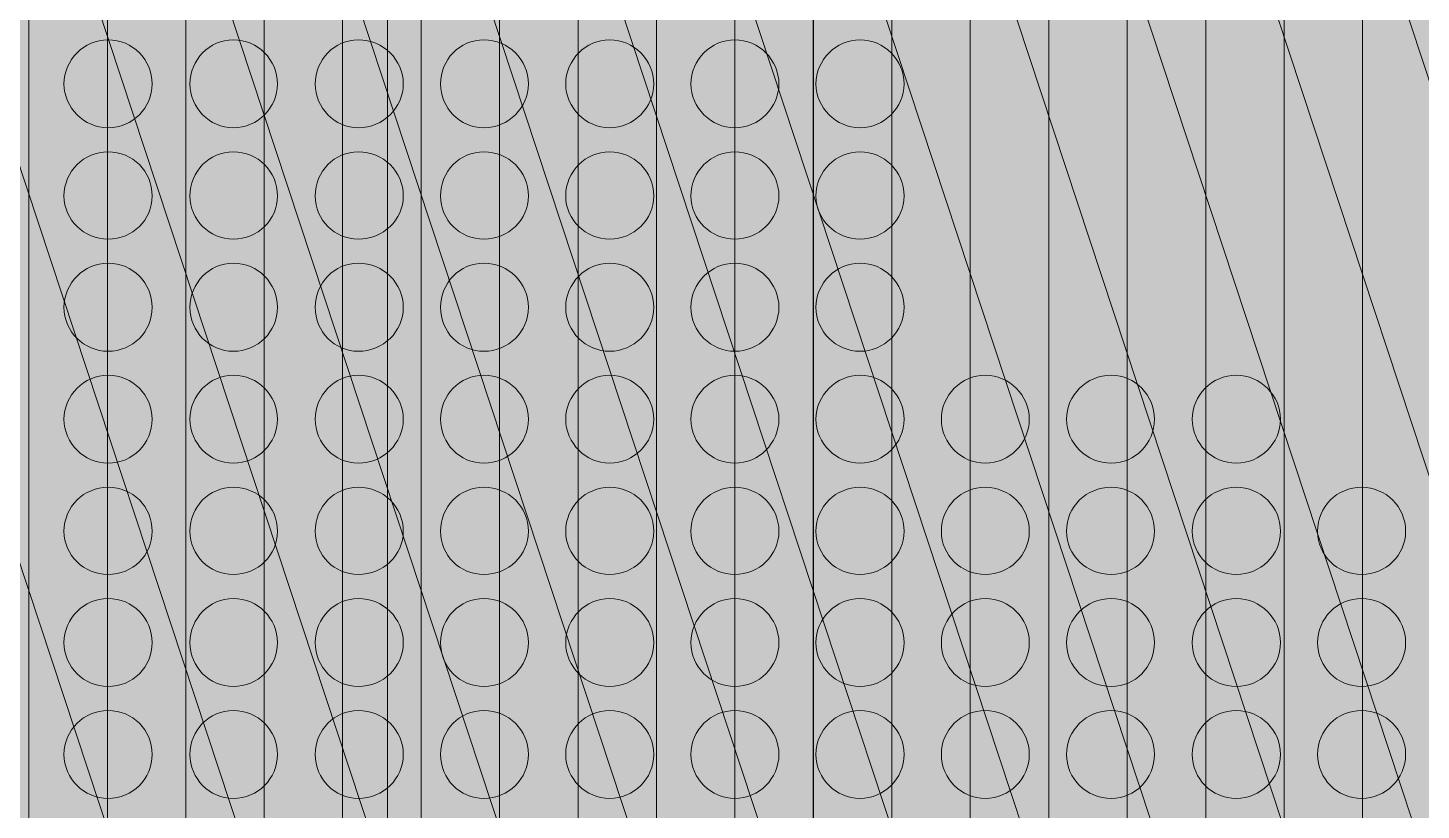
# Model space of a CAD drawing. Header units: inches. Extents: x 243 to 900, y -519 to -86.
# Drawn here: x 545.41 to 572.91, y -255.04 to -239.6 of the extents above; entities that cross this region are included whole.
import ezdxf

# ---------------------------------------------------------------- set-up
doc = ezdxf.new("R2010")
doc.units = ezdxf.units.IN
doc.header["$MEASUREMENT"] = 0
doc.layers.add('Layer 1', color=7, linetype='Continuous')

# ---------------------------------------------------------------- blocks, each defined once
blk = doc.blocks.new('block 3')
at = {"layer": 'Layer 1', "lineweight": 0}
blk.add_open_spline([(898.138, -484.267), (898.138, -494.991), (889.368, -503.763), (878.645, -503.763), (878.645, -503.763), (266.12, -503.763), (266.12, -503.763), (255.397, -503.763), (246.624, -494.991), (246.624, -484.267), (246.624, -484.267), (246.624, -108.507), (246.624, -108.507), (246.624, -97.783), (255.397, -89.011), (266.12, -89.011), (266.12, -89.011), (878.645, -89.011), (878.645, -89.011), (889.368, -89.011), (898.138, -97.783), (898.138, -108.507), (898.138, -108.507), (898.138, -484.267), (898.138, -484.267)], degree=3, knots=[0, 0, 0, 0, 1, 1, 1, 2, 2, 2, 3, 3, 3, 4, 4, 4, 5, 5, 5, 6, 6, 6, 7, 7, 7, 8, 8, 8, 8], dxfattribs=at)
blk = doc.blocks.new('block 2')
at = {"layer": 'Layer 1'}
blk.add_blockref('block 3', (0, 0), dxfattribs=at)
blk = doc.blocks.new('block 51')
at = {"layer": 'Layer 1', "lineweight": 0}
for points in [[(547.862, -240.703), (547.862, -241.174), (547.479, -241.569), (546.989, -241.569), (546.519, -241.569), (546.12, -241.174), (546.12, -240.703), (546.12, -240.228), (546.519, -239.831), (546.989, -239.831), (547.479, -239.831), (547.862, -240.228), (547.862, -240.703)], [(550.334, -240.703), (550.334, -241.174), (549.953, -241.569), (549.461, -241.569), (548.991, -241.569), (548.607, -241.174), (548.607, -240.703), (548.607, -240.228), (548.991, -239.831), (549.461, -239.831), (549.953, -239.831), (550.334, -240.228), (550.334, -240.703)], [(552.819, -240.703), (552.819, -241.174), (552.422, -241.569), (551.933, -241.569), (551.463, -241.569), (551.079, -241.174), (551.079, -240.703), (551.079, -240.228), (551.463, -239.831), (551.933, -239.831), (552.422, -239.831), (552.819, -240.228), (552.819, -240.703)], [(555.291, -240.703), (555.291, -241.174), (554.894, -241.569), (554.411, -241.569), (553.932, -241.569), (553.554, -241.174), (553.554, -240.703), (553.554, -240.228), (553.932, -239.831), (554.411, -239.831), (554.894, -239.831), (555.291, -240.228), (555.291, -240.703)], [(557.766, -240.703), (557.766, -241.174), (557.369, -241.569), (556.893, -241.569), (556.423, -241.569), (556.026, -241.174), (556.026, -240.703), (556.026, -240.228), (556.423, -239.831), (556.893, -239.831), (557.369, -239.831), (557.766, -240.228), (557.766, -240.703)], [(560.235, -240.703), (560.235, -241.174), (559.841, -241.569), (559.365, -241.569), (558.892, -241.569), (558.498, -241.174), (558.498, -240.703), (558.498, -240.228), (558.892, -239.831), (559.365, -239.831), (559.841, -239.831), (560.235, -240.228), (560.235, -240.703)], [(562.707, -240.703), (562.707, -241.174), (562.311, -241.569), (561.837, -241.569), (561.364, -241.569), (560.967, -241.174), (560.967, -240.703), (560.967, -240.228), (561.364, -239.831), (561.837, -239.831), (562.311, -239.831), (562.707, -240.228), (562.707, -240.703)]]:
    blk.add_open_spline(points, degree=3, knots=[0, 0, 0, 0, 1, 1, 1, 2, 2, 2, 3, 3, 3, 4, 4, 4, 4], dxfattribs=at)
blk = doc.blocks.new('block 52')
at = {"layer": 'Layer 1', "lineweight": 0}
for points in [[(547.862, -242.916), (547.862, -243.388), (547.479, -243.769), (546.989, -243.769), (546.519, -243.769), (546.12, -243.388), (546.12, -242.916), (546.12, -242.426), (546.519, -242.046), (546.989, -242.046), (547.479, -242.046), (547.862, -242.426), (547.862, -242.916)], [(550.334, -242.916), (550.334, -243.388), (549.953, -243.769), (549.461, -243.769), (548.991, -243.769), (548.607, -243.388), (548.607, -242.916), (548.607, -242.426), (548.991, -242.046), (549.461, -242.046), (549.953, -242.046), (550.334, -242.426), (550.334, -242.916)], [(552.819, -242.916), (552.819, -243.388), (552.422, -243.769), (551.933, -243.769), (551.463, -243.769), (551.079, -243.388), (551.079, -242.916), (551.079, -242.426), (551.463, -242.046), (551.933, -242.046), (552.422, -242.046), (552.819, -242.426), (552.819, -242.916)], [(555.291, -242.916), (555.291, -243.388), (554.894, -243.769), (554.411, -243.769), (553.932, -243.769), (553.554, -243.388), (553.554, -242.916), (553.554, -242.426), (553.932, -242.046), (554.411, -242.046), (554.894, -242.046), (555.291, -242.426), (555.291, -242.916)], [(557.766, -242.916), (557.766, -243.388), (557.369, -243.769), (556.893, -243.769), (556.423, -243.769), (556.026, -243.388), (556.026, -242.916), (556.026, -242.426), (556.423, -242.046), (556.893, -242.046), (557.369, -242.046), (557.766, -242.426), (557.766, -242.916)], [(560.235, -242.916), (560.235, -243.388), (559.841, -243.769), (559.365, -243.769), (558.892, -243.769), (558.498, -243.388), (558.498, -242.916), (558.498, -242.426), (558.892, -242.046), (559.365, -242.046), (559.841, -242.046), (560.235, -242.426), (560.235, -242.916)], [(562.707, -242.916), (562.707, -243.388), (562.311, -243.769), (561.837, -243.769), (561.364, -243.769), (560.967, -243.388), (560.967, -242.916), (560.967, -242.426), (561.364, -242.046), (561.837, -242.046), (562.311, -242.046), (562.707, -242.426), (562.707, -242.916)]]:
    blk.add_open_spline(points, degree=3, knots=[0, 0, 0, 0, 1, 1, 1, 2, 2, 2, 3, 3, 3, 4, 4, 4, 4], dxfattribs=at)
blk = doc.blocks.new('block 53')
at = {"layer": 'Layer 1', "lineweight": 0}
for points in [[(547.862, -245.111), (547.862, -245.6), (547.479, -245.982), (546.989, -245.982), (546.519, -245.982), (546.12, -245.6), (546.12, -245.111), (546.12, -244.64), (546.519, -244.242), (546.989, -244.242), (547.479, -244.242), (547.862, -244.64), (547.862, -245.111)], [(550.334, -245.111), (550.334, -245.6), (549.953, -245.982), (549.461, -245.982), (548.991, -245.982), (548.607, -245.6), (548.607, -245.111), (548.607, -244.64), (548.991, -244.242), (549.461, -244.242), (549.953, -244.242), (550.334, -244.64), (550.334, -245.111)], [(552.819, -245.111), (552.819, -245.6), (552.422, -245.982), (551.933, -245.982), (551.463, -245.982), (551.079, -245.6), (551.079, -245.111), (551.079, -244.64), (551.463, -244.242), (551.933, -244.242), (552.422, -244.242), (552.819, -244.64), (552.819, -245.111)], [(555.291, -245.111), (555.291, -245.6), (554.894, -245.982), (554.411, -245.982), (553.932, -245.982), (553.554, -245.6), (553.554, -245.111), (553.554, -244.64), (553.932, -244.242), (554.411, -244.242), (554.894, -244.242), (555.291, -244.64), (555.291, -245.111)], [(557.766, -245.111), (557.766, -245.6), (557.369, -245.982), (556.893, -245.982), (556.423, -245.982), (556.026, -245.6), (556.026, -245.111), (556.026, -244.64), (556.423, -244.242), (556.893, -244.242), (557.369, -244.242), (557.766, -244.64), (557.766, -245.111)], [(560.235, -245.111), (560.235, -245.6), (559.841, -245.982), (559.365, -245.982), (558.892, -245.982), (558.498, -245.6), (558.498, -245.111), (558.498, -244.64), (558.892, -244.242), (559.365, -244.242), (559.841, -244.242), (560.235, -244.64), (560.235, -245.111)], [(562.707, -245.111), (562.707, -245.6), (562.311, -245.982), (561.837, -245.982), (561.364, -245.982), (560.967, -245.6), (560.967, -245.111), (560.967, -244.64), (561.364, -244.242), (561.837, -244.242), (562.311, -244.242), (562.707, -244.64), (562.707, -245.111)]]:
    blk.add_open_spline(points, degree=3, knots=[0, 0, 0, 0, 1, 1, 1, 2, 2, 2, 3, 3, 3, 4, 4, 4, 4], dxfattribs=at)
blk = doc.blocks.new('block 54')
at = {"layer": 'Layer 1', "lineweight": 0}
for points in [[(547.862, -247.325), (547.862, -247.797), (547.479, -248.193), (546.989, -248.193), (546.519, -248.193), (546.12, -247.797), (546.12, -247.325), (546.12, -246.852), (546.519, -246.455), (546.989, -246.455), (547.479, -246.455), (547.862, -246.852), (547.862, -247.325)], [(550.334, -247.325), (550.334, -247.797), (549.953, -248.193), (549.461, -248.193), (548.991, -248.193), (548.607, -247.797), (548.607, -247.325), (548.607, -246.852), (548.991, -246.455), (549.461, -246.455), (549.953, -246.455), (550.334, -246.852), (550.334, -247.325)], [(552.819, -247.325), (552.819, -247.797), (552.422, -248.193), (551.933, -248.193), (551.463, -248.193), (551.079, -247.797), (551.079, -247.325), (551.079, -246.852), (551.463, -246.455), (551.933, -246.455), (552.422, -246.455), (552.819, -246.852), (552.819, -247.325)], [(555.291, -247.325), (555.291, -247.797), (554.894, -248.193), (554.411, -248.193), (553.932, -248.193), (553.554, -247.797), (553.554, -247.325), (553.554, -246.852), (553.932, -246.455), (554.411, -246.455), (554.894, -246.455), (555.291, -246.852), (555.291, -247.325)], [(557.766, -247.325), (557.766, -247.797), (557.369, -248.193), (556.893, -248.193), (556.423, -248.193), (556.026, -247.797), (556.026, -247.325), (556.026, -246.852), (556.423, -246.455), (556.893, -246.455), (557.369, -246.455), (557.766, -246.852), (557.766, -247.325)], [(560.235, -247.325), (560.235, -247.797), (559.841, -248.193), (559.365, -248.193), (558.892, -248.193), (558.498, -247.797), (558.498, -247.325), (558.498, -246.852), (558.892, -246.455), (559.365, -246.455), (559.841, -246.455), (560.235, -246.852), (560.235, -247.325)], [(562.707, -247.325), (562.707, -247.797), (562.311, -248.193), (561.837, -248.193), (561.364, -248.193), (560.967, -247.797), (560.967, -247.325), (560.967, -246.852), (561.364, -246.455), (561.837, -246.455), (562.311, -246.455), (562.707, -246.852), (562.707, -247.325)], [(565.179, -247.325), (565.179, -247.797), (564.785, -248.193), (564.309, -248.193), (563.836, -248.193), (563.442, -247.797), (563.442, -247.325), (563.442, -246.852), (563.836, -246.455), (564.309, -246.455), (564.785, -246.455), (565.179, -246.852), (565.179, -247.325)], [(567.651, -247.325), (567.651, -247.797), (567.27, -248.193), (566.797, -248.193), (566.311, -248.193), (565.912, -247.797), (565.912, -247.325), (565.912, -246.852), (566.311, -246.455), (566.797, -246.455), (567.27, -246.455), (567.651, -246.852), (567.651, -247.325)], [(570.139, -247.325), (570.139, -247.797), (569.74, -248.193), (569.269, -248.193), (568.777, -248.193), (568.397, -247.797), (568.397, -247.325), (568.397, -246.852), (568.777, -246.455), (569.269, -246.455), (569.74, -246.455), (570.139, -246.852), (570.139, -247.325)]]:
    blk.add_open_spline(points, degree=3, knots=[0, 0, 0, 0, 1, 1, 1, 2, 2, 2, 3, 3, 3, 4, 4, 4, 4], dxfattribs=at)
blk = doc.blocks.new('block 55')
at = {"layer": 'Layer 1', "lineweight": 0}
for points in [[(547.862, -249.538), (547.862, -250.011), (547.479, -250.392), (546.989, -250.392), (546.519, -250.392), (546.12, -250.011), (546.12, -249.538), (546.12, -249.047), (546.519, -248.669), (546.989, -248.669), (547.479, -248.669), (547.862, -249.047), (547.862, -249.538)], [(550.334, -249.538), (550.334, -250.011), (549.953, -250.392), (549.461, -250.392), (548.991, -250.392), (548.607, -250.011), (548.607, -249.538), (548.607, -249.047), (548.991, -248.669), (549.461, -248.669), (549.953, -248.669), (550.334, -249.047), (550.334, -249.538)], [(552.819, -249.538), (552.819, -250.011), (552.422, -250.392), (551.933, -250.392), (551.463, -250.392), (551.079, -250.011), (551.079, -249.538), (551.079, -249.047), (551.463, -248.669), (551.933, -248.669), (552.422, -248.669), (552.819, -249.047), (552.819, -249.538)], [(555.291, -249.538), (555.291, -250.011), (554.894, -250.392), (554.411, -250.392), (553.932, -250.392), (553.554, -250.011), (553.554, -249.538), (553.554, -249.047), (553.932, -248.669), (554.411, -248.669), (554.894, -248.669), (555.291, -249.047), (555.291, -249.538)], [(557.766, -249.538), (557.766, -250.011), (557.369, -250.392), (556.893, -250.392), (556.423, -250.392), (556.026, -250.011), (556.026, -249.538), (556.026, -249.047), (556.423, -248.669), (556.893, -248.669), (557.369, -248.669), (557.766, -249.047), (557.766, -249.538)], [(560.235, -249.538), (560.235, -250.011), (559.841, -250.392), (559.365, -250.392), (558.892, -250.392), (558.498, -250.011), (558.498, -249.538), (558.498, -249.047), (558.892, -248.669), (559.365, -248.669), (559.841, -248.669), (560.235, -249.047), (560.235, -249.538)], [(562.707, -249.538), (562.707, -250.011), (562.311, -250.392), (561.837, -250.392), (561.364, -250.392), (560.967, -250.011), (560.967, -249.538), (560.967, -249.047), (561.364, -248.669), (561.837, -248.669), (562.311, -248.669), (562.707, -249.047), (562.707, -249.538)], [(565.179, -249.538), (565.179, -250.011), (564.785, -250.392), (564.309, -250.392), (563.836, -250.392), (563.442, -250.011), (563.442, -249.538), (563.442, -249.047), (563.836, -248.669), (564.309, -248.669), (564.785, -248.669), (565.179, -249.047), (565.179, -249.538)], [(567.651, -249.538), (567.651, -250.011), (567.27, -250.392), (566.797, -250.392), (566.311, -250.392), (565.912, -250.011), (565.912, -249.538), (565.912, -249.047), (566.311, -248.669), (566.797, -248.669), (567.27, -248.669), (567.651, -249.047), (567.651, -249.538)], [(570.139, -249.538), (570.139, -250.011), (569.74, -250.392), (569.269, -250.392), (568.777, -250.392), (568.397, -250.011), (568.397, -249.538), (568.397, -249.047), (568.777, -248.669), (569.269, -248.669), (569.74, -248.669), (570.139, -249.047), (570.139, -249.538)], [(572.608, -249.538), (572.608, -250.011), (572.214, -250.392), (571.741, -250.392), (571.255, -250.392), (570.871, -250.011), (570.871, -249.538), (570.871, -249.047), (571.255, -248.669), (571.741, -248.669), (572.214, -248.669), (572.608, -249.047), (572.608, -249.538)]]:
    blk.add_open_spline(points, degree=3, knots=[0, 0, 0, 0, 1, 1, 1, 2, 2, 2, 3, 3, 3, 4, 4, 4, 4], dxfattribs=at)
blk = doc.blocks.new('block 56')
at = {"layer": 'Layer 1', "lineweight": 0}
for points in [[(547.862, -251.734), (547.862, -252.221), (547.479, -252.604), (546.989, -252.604), (546.519, -252.604), (546.12, -252.221), (546.12, -251.734), (546.12, -251.261), (546.519, -250.864), (546.989, -250.864), (547.479, -250.864), (547.862, -251.261), (547.862, -251.734)], [(550.334, -251.734), (550.334, -252.221), (549.953, -252.604), (549.461, -252.604), (548.991, -252.604), (548.607, -252.221), (548.607, -251.734), (548.607, -251.261), (548.991, -250.864), (549.461, -250.864), (549.953, -250.864), (550.334, -251.261), (550.334, -251.734)], [(552.819, -251.734), (552.819, -252.221), (552.422, -252.604), (551.933, -252.604), (551.463, -252.604), (551.079, -252.221), (551.079, -251.734), (551.079, -251.261), (551.463, -250.864), (551.933, -250.864), (552.422, -250.864), (552.819, -251.261), (552.819, -251.734)], [(555.291, -251.734), (555.291, -252.221), (554.894, -252.604), (554.411, -252.604), (553.932, -252.604), (553.554, -252.221), (553.554, -251.734), (553.554, -251.261), (553.932, -250.864), (554.411, -250.864), (554.894, -250.864), (555.291, -251.261), (555.291, -251.734)], [(557.766, -251.734), (557.766, -252.221), (557.369, -252.604), (556.893, -252.604), (556.423, -252.604), (556.026, -252.221), (556.026, -251.734), (556.026, -251.261), (556.423, -250.864), (556.893, -250.864), (557.369, -250.864), (557.766, -251.261), (557.766, -251.734)], [(560.235, -251.734), (560.235, -252.221), (559.841, -252.604), (559.365, -252.604), (558.892, -252.604), (558.498, -252.221), (558.498, -251.734), (558.498, -251.261), (558.892, -250.864), (559.365, -250.864), (559.841, -250.864), (560.235, -251.261), (560.235, -251.734)], [(562.707, -251.734), (562.707, -252.221), (562.311, -252.604), (561.837, -252.604), (561.364, -252.604), (560.967, -252.221), (560.967, -251.734), (560.967, -251.261), (561.364, -250.864), (561.837, -250.864), (562.311, -250.864), (562.707, -251.261), (562.707, -251.734)], [(565.179, -251.734), (565.179, -252.221), (564.785, -252.604), (564.309, -252.604), (563.836, -252.604), (563.442, -252.221), (563.442, -251.734), (563.442, -251.261), (563.836, -250.864), (564.309, -250.864), (564.785, -250.864), (565.179, -251.261), (565.179, -251.734)], [(567.651, -251.734), (567.651, -252.221), (567.27, -252.604), (566.797, -252.604), (566.311, -252.604), (565.912, -252.221), (565.912, -251.734), (565.912, -251.261), (566.311, -250.864), (566.797, -250.864), (567.27, -250.864), (567.651, -251.261), (567.651, -251.734)], [(570.139, -251.734), (570.139, -252.221), (569.74, -252.604), (569.269, -252.604), (568.777, -252.604), (568.397, -252.221), (568.397, -251.734), (568.397, -251.261), (568.777, -250.864), (569.269, -250.864), (569.74, -250.864), (570.139, -251.261), (570.139, -251.734)], [(572.608, -251.734), (572.608, -252.221), (572.214, -252.604), (571.741, -252.604), (571.255, -252.604), (570.871, -252.221), (570.871, -251.734), (570.871, -251.261), (571.255, -250.864), (571.741, -250.864), (572.214, -250.864), (572.608, -251.261), (572.608, -251.734)]]:
    blk.add_open_spline(points, degree=3, knots=[0, 0, 0, 0, 1, 1, 1, 2, 2, 2, 3, 3, 3, 4, 4, 4, 4], dxfattribs=at)
blk = doc.blocks.new('block 57')
at = {"layer": 'Layer 1', "lineweight": 0}
for points in [[(547.862, -253.946), (547.862, -254.42), (547.479, -254.815), (546.989, -254.815), (546.519, -254.815), (546.12, -254.42), (546.12, -253.946), (546.12, -253.46), (546.519, -253.077), (546.989, -253.077), (547.479, -253.077), (547.862, -253.46), (547.862, -253.946)], [(550.334, -253.946), (550.334, -254.42), (549.953, -254.815), (549.461, -254.815), (548.991, -254.815), (548.607, -254.42), (548.607, -253.946), (548.607, -253.46), (548.991, -253.077), (549.461, -253.077), (549.953, -253.077), (550.334, -253.46), (550.334, -253.946)], [(552.819, -253.946), (552.819, -254.42), (552.422, -254.815), (551.933, -254.815), (551.463, -254.815), (551.079, -254.42), (551.079, -253.946), (551.079, -253.46), (551.463, -253.077), (551.933, -253.077), (552.422, -253.077), (552.819, -253.46), (552.819, -253.946)], [(555.291, -253.946), (555.291, -254.42), (554.894, -254.815), (554.411, -254.815), (553.932, -254.815), (553.554, -254.42), (553.554, -253.946), (553.554, -253.46), (553.932, -253.077), (554.411, -253.077), (554.894, -253.077), (555.291, -253.46), (555.291, -253.946)], [(557.766, -253.946), (557.766, -254.42), (557.369, -254.815), (556.893, -254.815), (556.423, -254.815), (556.026, -254.42), (556.026, -253.946), (556.026, -253.46), (556.423, -253.077), (556.893, -253.077), (557.369, -253.077), (557.766, -253.46), (557.766, -253.946)], [(560.235, -253.946), (560.235, -254.42), (559.841, -254.815), (559.365, -254.815), (558.892, -254.815), (558.498, -254.42), (558.498, -253.946), (558.498, -253.46), (558.892, -253.077), (559.365, -253.077), (559.841, -253.077), (560.235, -253.46), (560.235, -253.946)], [(562.707, -253.946), (562.707, -254.42), (562.311, -254.815), (561.837, -254.815), (561.364, -254.815), (560.967, -254.42), (560.967, -253.946), (560.967, -253.46), (561.364, -253.077), (561.837, -253.077), (562.311, -253.077), (562.707, -253.46), (562.707, -253.946)], [(565.179, -253.946), (565.179, -254.42), (564.785, -254.815), (564.309, -254.815), (563.836, -254.815), (563.442, -254.42), (563.442, -253.946), (563.442, -253.46), (563.836, -253.077), (564.309, -253.077), (564.785, -253.077), (565.179, -253.46), (565.179, -253.946)], [(567.651, -253.946), (567.651, -254.42), (567.27, -254.815), (566.797, -254.815), (566.311, -254.815), (565.912, -254.42), (565.912, -253.946), (565.912, -253.46), (566.311, -253.077), (566.797, -253.077), (567.27, -253.077), (567.651, -253.46), (567.651, -253.946)], [(570.139, -253.946), (570.139, -254.42), (569.74, -254.815), (569.269, -254.815), (568.777, -254.815), (568.397, -254.42), (568.397, -253.946), (568.397, -253.46), (568.777, -253.077), (569.269, -253.077), (569.74, -253.077), (570.139, -253.46), (570.139, -253.946)], [(572.608, -253.946), (572.608, -254.42), (572.214, -254.815), (571.741, -254.815), (571.255, -254.815), (570.871, -254.42), (570.871, -253.946), (570.871, -253.46), (571.255, -253.077), (571.741, -253.077), (572.214, -253.077), (572.608, -253.46), (572.608, -253.946)]]:
    blk.add_open_spline(points, degree=3, knots=[0, 0, 0, 0, 1, 1, 1, 2, 2, 2, 3, 3, 3, 4, 4, 4, 4], dxfattribs=at)
blk = doc.blocks.new('block 5')
at = {"layer": 'Layer 1'}
for name in ['block 51', 'block 52', 'block 53', 'block 54', 'block 55', 'block 56', 'block 57']:
    blk.add_blockref(name, (0, 0), dxfattribs=at)
blk = doc.blocks.new('block 4')
at = {"layer": 'Layer 1'}
blk.add_blockref('block 5', (0, 0), dxfattribs=at)
blk = doc.blocks.new('block 286')
at = {"layer": 'Layer 1', "true_color": 0x157abf}
h = blk.add_hatch(color=152, dxfattribs=at)
h.dxf.hatch_style = 2
h.paths.add_polyline_path([(563.268, -312.554), (515.245, -167.129), (517.825, -167.129), (565.848, -312.554)])
at = {"layer": 'Layer 1', "true_color": 0x1479be}
h = blk.add_hatch(color=152, dxfattribs=at)
h.dxf.hatch_style = 2
h.paths.add_polyline_path([(565.848, -312.554), (517.825, -167.129), (520.408, -167.129), (568.431, -312.554)])
at = {"layer": 'Layer 1', "true_color": 0x1279be}
h = blk.add_hatch(color=152, dxfattribs=at)
h.dxf.hatch_style = 2
h.paths.add_polyline_path([(568.431, -312.554), (520.408, -167.129), (522.989, -167.129), (571.011, -312.554)])
at = {"layer": 'Layer 1', "true_color": 0x1479be}
h = blk.add_hatch(color=152, dxfattribs=at)
h.dxf.hatch_style = 2
h.paths.add_polyline_path([(571.011, -312.554), (522.989, -167.129), (525.569, -167.129), (573.592, -312.554)])
at = {"layer": 'Layer 1', "true_color": 0x0b77bd}
h = blk.add_hatch(color=152, dxfattribs=at)
h.dxf.hatch_style = 2
h.paths.add_polyline_path([(573.592, -312.554), (525.569, -167.129), (528.152, -167.129), (576.175, -312.554)])
at = {"layer": 'Layer 1', "true_color": 0x0e75bb}
h = blk.add_hatch(color=152, dxfattribs=at)
h.dxf.hatch_style = 2
h.paths.add_polyline_path([(576.175, -312.554), (528.152, -167.129), (530.732, -167.129), (578.755, -312.554)])
h = blk.add_hatch(color=152, dxfattribs=at)
h.dxf.hatch_style = 2
h.paths.add_polyline_path([(578.755, -312.554), (530.732, -167.129), (533.313, -167.129), (581.336, -312.554)])
at = {"layer": 'Layer 1', "true_color": 0x1075bb}
h = blk.add_hatch(color=152, dxfattribs=at)
h.dxf.hatch_style = 2
h.paths.add_polyline_path([(581.336, -312.554), (533.313, -167.129), (535.896, -167.129), (582.602, -308.571), (582.602, -312.554)])
at = {"layer": 'Layer 1', "true_color": 0x1773b9}
h = blk.add_hatch(color=152, dxfattribs=at)
h.dxf.hatch_style = 2
h.paths.add_polyline_path([(582.602, -308.57), (535.896, -167.129), (538.476, -167.129), (582.602, -300.753)])
at = {"layer": 'Layer 1', "true_color": 0x1272b9}
h = blk.add_hatch(color=152, dxfattribs=at)
h.dxf.hatch_style = 2
h.paths.add_polyline_path([(582.602, -300.753), (538.476, -167.132), (541.057, -167.132), (582.602, -292.937)])
at = {"layer": 'Layer 1', "true_color": 0x1171b8}
h = blk.add_hatch(color=152, dxfattribs=at)
h.dxf.hatch_style = 2
h.paths.add_polyline_path([(582.602, -292.937), (541.057, -167.13), (543.64, -167.13), (582.602, -285.122)])
at = {"layer": 'Layer 1', "true_color": 0x1470b7}
h = blk.add_hatch(color=152, dxfattribs=at)
h.dxf.hatch_style = 2
h.paths.add_polyline_path([(582.602, -285.12), (543.64, -167.13), (546.22, -167.13), (582.602, -277.304)])
at = {"layer": 'Layer 1', "true_color": 0x136fb7}
h = blk.add_hatch(color=152, dxfattribs=at)
h.dxf.hatch_style = 2
h.paths.add_polyline_path([(582.602, -277.304), (546.22, -167.13), (548.8, -167.13), (582.602, -269.487)])
at = {"layer": 'Layer 1', "true_color": 0x166eb6}
h = blk.add_hatch(color=152, dxfattribs=at)
h.dxf.hatch_style = 2
h.paths.add_polyline_path([(582.602, -269.487), (548.8, -167.129), (551.383, -167.129), (582.602, -261.671)])
at = {"layer": 'Layer 1', "lineweight": 0}
for points in [[(563.268, -312.554), (515.245, -167.129), (517.825, -167.129), (565.848, -312.554), (563.268, -312.554)], [(565.848, -312.554), (517.825, -167.129), (520.408, -167.129), (568.431, -312.554), (565.848, -312.554)], [(568.431, -312.554), (520.408, -167.129), (522.989, -167.129), (571.011, -312.554), (568.431, -312.554)], [(571.011, -312.554), (522.989, -167.129), (525.569, -167.129), (573.592, -312.554), (571.011, -312.554)], [(573.592, -312.554), (525.569, -167.129), (528.152, -167.129), (576.175, -312.554), (573.592, -312.554)], [(576.175, -312.554), (528.152, -167.129), (530.732, -167.129), (578.755, -312.554), (576.175, -312.554)], [(578.755, -312.554), (530.732, -167.129), (533.313, -167.129), (581.336, -312.554), (578.755, -312.554)], [(581.336, -312.554), (533.313, -167.129), (535.896, -167.129), (582.602, -308.571), (582.602, -312.554), (581.336, -312.554)], [(582.602, -308.57), (535.896, -167.129), (538.476, -167.129), (582.602, -300.753), (582.602, -308.57)], [(582.602, -300.753), (538.476, -167.132), (541.057, -167.132), (582.602, -292.937), (582.602, -300.753)], [(582.602, -292.937), (541.057, -167.13), (543.64, -167.13), (582.602, -285.122), (582.602, -292.937)], [(582.602, -285.12), (543.64, -167.13), (546.22, -167.13), (582.602, -277.304), (582.602, -285.12)], [(582.602, -277.304), (546.22, -167.13), (548.8, -167.13), (582.602, -269.487), (582.602, -277.304)], [(582.602, -269.487), (548.8, -167.129), (551.383, -167.129), (582.602, -261.671), (582.602, -269.487)]]:
    blk.add_lwpolyline(points, dxfattribs=at)
blk.add_open_spline([(481.091, -199.266), (481.091, -199.266), (582.602, -199.266), (582.602, -199.266), (582.602, -199.266), (582.602, -167.129), (582.602, -167.129), (582.602, -167.129), (476.726, -167.129), (476.726, -167.129), (455.041, -167.129), (437.462, -184.708), (437.462, -206.393), (437.462, -206.393), (437.462, -215.646), (437.462, -215.646), (437.462, -224.775), (440.587, -233.174), (445.814, -239.84), (440.587, -246.511), (437.462, -254.905), (437.462, -264.037), (437.462, -264.037), (437.462, -273.289), (437.462, -273.289), (437.462, -294.974), (455.041, -312.553), (476.726, -312.553), (476.726, -312.553), (552.507, -312.553), (552.507, -312.553), (552.507, -312.553), (557.61, -312.553), (557.61, -312.553), (557.61, -312.553), (582.602, -312.553), (582.602, -312.553), (582.602, -312.553), (582.602, -205.692), (582.602, -205.692), (582.602, -205.692), (552.507, -205.692), (552.507, -205.692), (552.507, -205.692), (552.507, -280.885), (552.507, -280.885), (552.507, -280.885), (481.091, -280.885), (481.091, -280.885), (474.328, -280.885), (468.85, -275.403), (468.85, -268.641), (468.85, -261.879), (474.328, -256.399), (481.091, -256.399), (481.091, -256.399), (544.345, -256.399), (544.345, -256.399), (544.345, -256.399), (544.345, -223.751), (544.345, -223.751), (544.345, -223.751), (481.091, -223.751), (481.091, -223.751), (474.328, -223.751), (468.85, -218.27), (468.85, -211.507), (468.85, -204.748), (474.328, -199.266), (481.091, -199.266)], degree=3, knots=[0, 0, 0, 0, 1, 1, 1, 2, 2, 2, 3, 3, 3, 4, 4, 4, 5, 5, 5, 6, 6, 6, 7, 7, 7, 8, 8, 8, 9, 9, 9, 10, 10, 10, 11, 11, 11, 12, 12, 12, 13, 13, 13, 14, 14, 14, 15, 15, 15, 16, 16, 16, 17, 17, 17, 18, 18, 18, 19, 19, 19, 20, 20, 20, 21, 21, 21, 22, 22, 22, 23, 23, 23, 23], dxfattribs=at)
blk = doc.blocks.new('block 285')
at = {"layer": 'Layer 1'}
blk.add_blockref('block 286', (0, 0), dxfattribs=at)
blk = doc.blocks.new('block 284')
at = {"layer": 'Layer 1'}
blk.add_blockref('block 285', (0, 0), dxfattribs=at)
blk = doc.blocks.new('block 288')
at = {"layer": 'Layer 1', "true_color": 0x0e75bb}
h = blk.add_hatch(color=152, dxfattribs=at)
h.dxf.hatch_style = 2
h.paths.add_polyline_path([(545.427, -312.553), (543.878, -312.553), (543.878, -207.908), (545.427, -207.908)])
at = {"layer": 'Layer 1', "true_color": 0x1075bb}
h = blk.add_hatch(color=152, dxfattribs=at)
h.dxf.hatch_style = 2
h.paths.add_polyline_path([(546.976, -312.553), (545.427, -312.553), (545.427, -207.908), (546.976, -207.908)])
at = {"layer": 'Layer 1', "true_color": 0x1773b9}
h = blk.add_hatch(color=152, dxfattribs=at)
h.dxf.hatch_style = 2
h.paths.add_polyline_path([(548.525, -312.553), (546.976, -312.553), (546.976, -207.908), (548.525, -207.908)])
at = {"layer": 'Layer 1', "true_color": 0x1272b9}
h = blk.add_hatch(color=152, dxfattribs=at)
h.dxf.hatch_style = 2
h.paths.add_polyline_path([(550.072, -312.553), (548.523, -312.553), (548.523, -207.908), (550.072, -207.908)])
at = {"layer": 'Layer 1', "true_color": 0x1171b8}
h = blk.add_hatch(color=152, dxfattribs=at)
h.dxf.hatch_style = 2
h.paths.add_polyline_path([(551.621, -312.553), (550.072, -312.553), (550.072, -207.908), (551.621, -207.908)])
at = {"layer": 'Layer 1', "true_color": 0x1470b7}
h = blk.add_hatch(color=152, dxfattribs=at)
h.dxf.hatch_style = 2
h.paths.add_polyline_path([(553.171, -312.553), (551.621, -312.553), (551.621, -207.908), (553.171, -207.908)])
at = {"layer": 'Layer 1', "true_color": 0x136fb7}
h = blk.add_hatch(color=152, dxfattribs=at)
h.dxf.hatch_style = 2
h.paths.add_polyline_path([(554.72, -312.553), (553.171, -312.553), (553.171, -207.908), (554.72, -207.908)])
at = {"layer": 'Layer 1', "true_color": 0x166eb6}
h = blk.add_hatch(color=152, dxfattribs=at)
h.dxf.hatch_style = 2
h.paths.add_polyline_path([(556.269, -312.553), (554.72, -312.553), (554.72, -207.908), (556.269, -207.908)])
at = {"layer": 'Layer 1', "true_color": 0x126db5}
h = blk.add_hatch(color=152, dxfattribs=at)
h.dxf.hatch_style = 2
h.paths.add_polyline_path([(557.819, -312.553), (556.269, -312.553), (556.269, -207.908), (557.819, -207.908)])
at = {"layer": 'Layer 1', "true_color": 0x116cb4}
h = blk.add_hatch(color=152, dxfattribs=at)
h.dxf.hatch_style = 2
h.paths.add_polyline_path([(559.368, -312.553), (557.819, -312.553), (557.819, -207.908), (559.368, -207.908)])
at = {"layer": 'Layer 1', "true_color": 0x106bb4}
h = blk.add_hatch(color=152, dxfattribs=at)
h.dxf.hatch_style = 2
h.paths.add_polyline_path([(560.92, -312.553), (559.368, -312.553), (559.368, -207.908), (560.92, -207.908)])
at = {"layer": 'Layer 1', "true_color": 0x136ab3}
h = blk.add_hatch(color=152, dxfattribs=at)
h.dxf.hatch_style = 2
h.paths.add_polyline_path([(562.464, -312.553), (560.914, -312.553), (560.914, -207.908), (562.464, -207.908)])
h = blk.add_hatch(color=152, dxfattribs=at)
h.dxf.hatch_style = 2
h.paths.add_polyline_path([(564.013, -312.553), (562.464, -312.553), (562.464, -207.908), (564.013, -207.908)])
at = {"layer": 'Layer 1', "true_color": 0x1169b0}
h = blk.add_hatch(color=144, dxfattribs=at)
h.dxf.hatch_style = 2
h.paths.add_polyline_path([(565.562, -312.553), (564.013, -312.553), (564.013, -207.908), (565.562, -207.908)])
at = {"layer": 'Layer 1', "true_color": 0x0e68b2}
h = blk.add_hatch(color=152, dxfattribs=at)
h.dxf.hatch_style = 2
h.paths.add_polyline_path([(567.114, -312.553), (565.562, -312.553), (565.562, -207.908), (567.114, -207.908)])
at = {"layer": 'Layer 1', "true_color": 0x1066b0}
h = blk.add_hatch(color=144, dxfattribs=at)
h.dxf.hatch_style = 2
h.paths.add_polyline_path([(568.661, -312.553), (567.114, -312.553), (567.114, -207.908), (568.661, -207.908)])
at = {"layer": 'Layer 1', "true_color": 0x1365af}
h = blk.add_hatch(color=144, dxfattribs=at)
h.dxf.hatch_style = 2
h.paths.add_polyline_path([(570.21, -312.553), (568.661, -312.553), (568.661, -207.908), (570.21, -207.908)])
at = {"layer": 'Layer 1', "true_color": 0x0a65af}
h = blk.add_hatch(color=144, dxfattribs=at)
h.dxf.hatch_style = 2
h.paths.add_polyline_path([(571.76, -312.553), (570.21, -312.553), (570.21, -207.908), (571.76, -207.908)])
at = {"layer": 'Layer 1', "true_color": 0x1063af}
h = blk.add_hatch(color=144, dxfattribs=at)
h.dxf.hatch_style = 2
h.paths.add_polyline_path([(573.309, -312.553), (571.76, -312.553), (571.76, -207.908), (573.309, -207.908)])
at = {"layer": 'Layer 1', "lineweight": 0}
for points in [[(545.427, -312.553), (543.878, -312.553), (543.878, -207.908), (545.427, -207.908), (545.427, -312.553)], [(546.976, -312.553), (545.427, -312.553), (545.427, -207.908), (546.976, -207.908), (546.976, -312.553)], [(548.525, -312.553), (546.976, -312.553), (546.976, -207.908), (548.525, -207.908), (548.525, -312.553)], [(550.072, -312.553), (548.523, -312.553), (548.523, -207.908), (550.072, -207.908), (550.072, -312.553)], [(551.621, -312.553), (550.072, -312.553), (550.072, -207.908), (551.621, -207.908), (551.621, -312.553)], [(553.171, -312.553), (551.621, -312.553), (551.621, -207.908), (553.171, -207.908), (553.171, -312.553)], [(554.72, -312.553), (553.171, -312.553), (553.171, -207.908), (554.72, -207.908), (554.72, -312.553)], [(556.269, -312.553), (554.72, -312.553), (554.72, -207.908), (556.269, -207.908), (556.269, -312.553)], [(557.819, -312.553), (556.269, -312.553), (556.269, -207.908), (557.819, -207.908), (557.819, -312.553)], [(559.368, -312.553), (557.819, -312.553), (557.819, -207.908), (559.368, -207.908), (559.368, -312.553)], [(560.92, -312.553), (559.368, -312.553), (559.368, -207.908), (560.92, -207.908), (560.92, -312.553)], [(562.464, -312.553), (560.914, -312.553), (560.914, -207.908), (562.464, -207.908), (562.464, -312.553)], [(564.013, -312.553), (562.464, -312.553), (562.464, -207.908), (564.013, -207.908), (564.013, -312.553)], [(565.562, -312.553), (564.013, -312.553), (564.013, -207.908), (565.562, -207.908), (565.562, -312.553)], [(567.114, -312.553), (565.562, -312.553), (565.562, -207.908), (567.114, -207.908), (567.114, -312.553)], [(568.661, -312.553), (567.114, -312.553), (567.114, -207.908), (568.661, -207.908), (568.661, -312.553)], [(570.21, -312.553), (568.661, -312.553), (568.661, -207.908), (570.21, -207.908), (570.21, -312.553)], [(571.76, -312.553), (570.21, -312.553), (570.21, -207.908), (571.76, -207.908), (571.76, -312.553)], [(573.309, -312.553), (571.76, -312.553), (571.76, -207.908), (573.309, -207.908), (573.309, -312.553)]]:
    blk.add_lwpolyline(points, dxfattribs=at)
blk.add_open_spline([(552.507, -235.312), (552.507, -235.312), (552.507, -280.885), (552.507, -280.885), (552.507, -280.885), (481.091, -280.885), (481.091, -280.885), (474.328, -280.885), (468.848, -275.403), (468.848, -268.644), (468.848, -265.207), (470.267, -262.107), (472.549, -259.882), (472.499, -259.882), (472.449, -259.882), (472.398, -259.882), (460.667, -259.882), (449.272, -258.458), (438.367, -255.792), (437.796, -258.456), (437.462, -261.207), (437.462, -264.037), (437.462, -264.037), (437.462, -273.289), (437.462, -273.289), (437.462, -294.976), (455.041, -312.553), (476.726, -312.553), (476.726, -312.553), (552.507, -312.553), (552.507, -312.553), (552.507, -312.553), (557.61, -312.553), (557.61, -312.553), (557.61, -312.553), (582.602, -312.553), (582.602, -312.553), (582.602, -312.553), (582.602, -207.908), (582.602, -207.908), (573.938, -218.409), (563.796, -227.647), (552.507, -235.312)], degree=3, knots=[0, 0, 0, 0, 1, 1, 1, 2, 2, 2, 3, 3, 3, 4, 4, 4, 5, 5, 5, 6, 6, 6, 7, 7, 7, 8, 8, 8, 9, 9, 9, 10, 10, 10, 11, 11, 11, 12, 12, 12, 13, 13, 13, 14, 14, 14, 14], dxfattribs=at)
blk = doc.blocks.new('block 283')
at = {"layer": 'Layer 1'}
for name in ['block 284', 'block 288']:
    blk.add_blockref(name, (0, 0), dxfattribs=at)

msp = doc.modelspace()

# ---------------------------------------------------------------- linework, layer by layer
at = {"layer": 'Layer 1', "lineweight": 0}
msp.add_open_spline([(771.889, -89.011), (771.889, -89.011), (266.12, -89.011), (266.12, -89.011), (255.397, -89.011), (246.624, -97.783), (246.624, -108.507), (246.624, -108.507), (246.624, -499.044), (246.624, -499.044), (246.624, -509.767), (255.397, -518.54), (266.12, -518.54), (266.12, -518.54), (371.556, -518.54), (371.556, -518.54), (400.967, -304.591), (562.913, -132.915), (771.889, -89.011)], degree=3, knots=[0, 0, 0, 0, 1, 1, 1, 2, 2, 2, 3, 3, 3, 4, 4, 4, 5, 5, 5, 6, 6, 6, 6], dxfattribs=at)

# ---------------------------------------------------------------- block references
at = {"layer": 'Layer 1'}
for name in ['block 2', 'block 4', 'block 283']:
    msp.add_blockref(name, (0, 0), dxfattribs=at)

doc.saveas('drawing.dxf')
